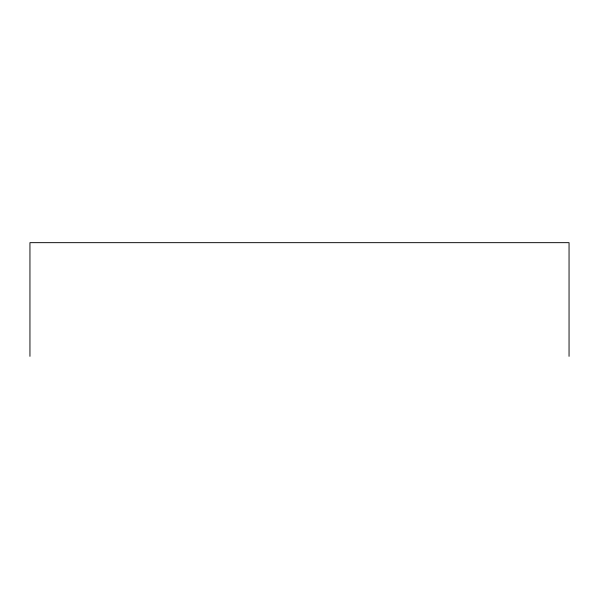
<?xml version="1.0" encoding="UTF-8"?>
<svg xmlns="http://www.w3.org/2000/svg" width="599" height="599" viewBox="0 0 599 599"><rect width="100%" height="100%" fill="white"/><g stroke="black" fill="none" stroke-linecap="round" stroke-linejoin="round"><path stroke-width="0.9" d="M569.05 356.338L569.05 242.662L29.95 242.662L29.95 356.338"/></g></svg>
